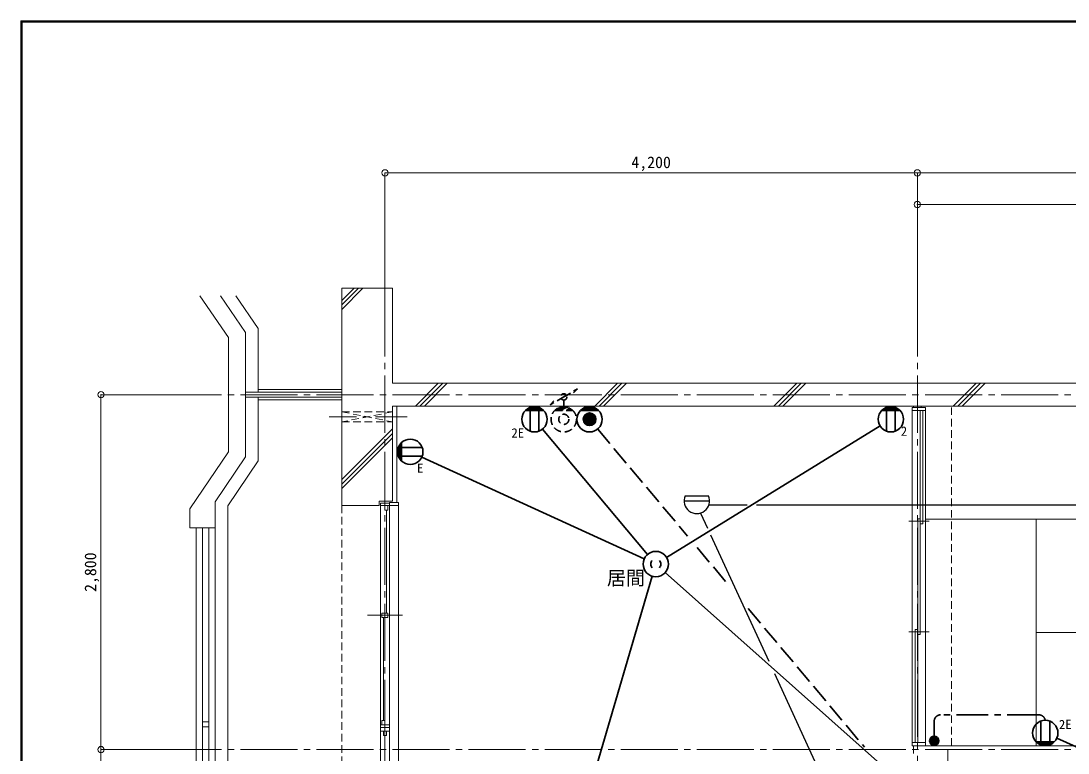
# Model space of a CAD drawing. Units: millimetres at full size, sheet at 1:50. Extents: x -9674 to 9699, y -6794 to 6791.
# Drawn here: x -9674 to -1414, y 1015 to 6791 of the extents above; entities that cross this region are included whole.
import ezdxf
from ezdxf.enums import TextEntityAlignment as Align

# ---------------------------------------------------------------- set-up
doc = ezdxf.new("R2010")
doc.units = ezdxf.units.MM
doc.header["$LTSCALE"] = 50
doc.header["$PDMODE"] = 32
doc.header["$PDSIZE"] = 50
for name, pattern in [('CHAIN1', [8, 5, -1, 1, -1]), ('CHAIN2', [12, 9, -1, 1, -1]), ('DASHED1', [1.8, 1.2, -0.6]), ('DASHED3', [4, 3, -1])]:
    doc.linetypes.add(name, pattern=pattern)
for name, color, linetype, lineweight in [('0-0_図面枠', 7, 'Continuous', 9), ('1-0_芯', 134, 'CHAIN2', 9), ('1-1_躯体', 134, 'Continuous', 9), ('1-2_間仕切', 134, 'Continuous', 9), ('1-3_建具', 134, 'Continuous', 9), ('1-4_仕上げ', 134, 'Continuous', 9), ('1-6_ﾊﾞﾙｺﾆｰ・階段', 134, 'Continuous', 9), ('1-7_その他', 134, 'DASHED1', 9), ('1-8_ハッチ', 134, 'Continuous', 9), ('1-B_寸法', 134, 'Continuous', 9), ('1-C_梁', 134, 'DASHED1', 9), ('2-0_芯', 2, 'Continuous', 35), ('3-2', 3, 'DASHED1', 35), ('3-3', 1, 'Continuous', 25), ('3-E', 3, 'Continuous', 35)]:
    doc.layers.add(name, color=color, linetype=linetype, lineweight=lineweight)
doc.layers.add('1-A_文字', color=134, linetype='Continuous')
doc.styles.add('ＭＳ ゴシック', font='')
doc.styles.get('ＭＳ ゴシック').set_extended_font_data('MS Gothic')

msp = doc.modelspace()

# ---------------------------------------------------------------- linework, layer by layer
at = {"layer": '0-0_図面枠'}
for p, q in [((-9673.92, 6791.43), (-9673.92, -6793.93)), ((-9672.16, 6789.66), (-9672.16, -6792.16)), ((9697.16, 6789.66), (-9672.16, 6789.66)), ((-9670.4, 6787.9), (-9670.4, -6790.4)), ((9695.4, 6787.9), (-9670.4, 6787.9)), ((-9668.64, -6788.64), (-9668.64, 6786.14)), ((-9668.64, 6786.14), (9693.64, 6786.14)), ((-9666.87, 6784.38), (-9666.87, -6786.88)), ((9691.87, 6784.38), (-9666.87, 6784.38)), ((-9665.11, 6782.61), (-9665.11, -6785.11)), ((9690.11, 6782.61), (-9665.11, 6782.61)), ((9688.35, 6780.85), (-9663.35, 6780.85)), ((-9663.35, 6780.85), (-9663.35, -6783.35))]:
    msp.add_line(p, q, dxfattribs=at)
msp.add_lwpolyline([(9698.92, -6793.93), (9698.92, 6791.43), (-9673.92, 6791.43)], dxfattribs=at)
at = {"layer": '1-0_芯'}
for p, q in [((-6802.71, 4592.91), (-6802.71, -3087.09)), ((-2602.71, 4592.91), (-2602.71, -3087.09)), ((-8542.71, 3842.91), (8067.29, 3842.91)), ((-8542.71, 1042.91), (2697.29, 1042.91)), ((-2362.71, 1042.91), (-2362.71, 132.91))]:
    msp.add_line(p, q, dxfattribs=at)
at = {"layer": '1-1_躯体'}
for p, q in [((-7142.71, 4682.91), (-6742.71, 4682.91)), ((-6742.71, 4682.91), (-6742.71, 3932.91)), ((-6742.71, 3932.91), (5957.29, 3932.91)), ((-6742.71, 3752.91), (-6742.71, 3002.91)), ((-6742.71, 3752.91), (5957.29, 3752.91)), ((-6742.71, 3002.91), (-6847.71, 3002.91)), ((-6847.71, 3002.91), (-6847.71, 2967.91))]:
    msp.add_line(p, q, dxfattribs=at)
msp.add_lwpolyline([(-7142.71, 4682.91), (-7142.71, 2967.91), (-6847.71, 2967.91)], dxfattribs=at)
at = {"layer": '1-2_間仕切'}
for p, q in [((-2632.71, 3752.91), (-2632.71, 3742.91)), ((-2572.71, 3752.91), (-2572.71, 3742.91)), ((-2632.71, 1072.91), (-682.71, 1072.91)), ((-2632.71, 1072.91), (-2632.71, 1012.91))]:
    msp.add_line(p, q, dxfattribs=at)
at = {"layer": '1-3_建具'}
for p, q in [((-2642.71, 3742.91), (-2642.71, 3717.91)), ((-2537.71, 3742.91), (-2642.71, 3742.91)), ((-2642.71, 3717.91), (-2642.71, 1097.91)), ((-2537.71, 3717.91), (-2642.71, 3717.91)), ((-2580.21, 2824.58), (-2580.21, 3717.91)), ((-2560.21, 3717.91), (-2560.21, 2824.58)), ((-2537.71, 3742.91), (-2537.71, 3717.91)), ((-2537.71, 1097.91), (-2537.71, 3717.91)), ((-6837.71, 2987.91), (-6837.71, 2952.91)), ((-6837.71, 2987.91), (-6767.71, 2987.91)), ((-6767.71, 2992.91), (-6767.71, 2967.91)), ((-6695.71, 2992.91), (-6767.71, 2992.91)), ((-6767.71, 2967.91), (-6837.71, 2967.91)), ((-6837.71, 1252.91), (-6837.71, 2952.91)), ((-6802.71, 2932.91), (-6802.71, 2967.91)), ((-6778.71, 2932.91), (-6802.71, 2932.91)), ((-6790.71, 2932.91), (-6790.71, 2120.41)), ((-6778.71, 2932.91), (-6778.71, 2967.91)), ((-6767.71, 2952.91), (-6767.71, 2967.91)), ((-6767.71, 1252.91), (-6767.71, 2952.91)), ((-6695.71, 2967.91), (-6695.71, -1462.09)), ((-2510.21, 2844.58), (-2670.21, 2844.58)), ((-2600.21, 2864.58), (-2600.21, 1951.25)), ((-2600.21, 2864.58), (-2580.21, 2864.58)), ((-2580.21, 1951.25), (-2580.21, 2864.58)), ((-2560.21, 2824.58), (-2580.21, 2824.58)), ((-6941.19, 2102.91), (-6664.23, 2102.91)), ((-6826.71, 2085.41), (-6826.71, 2120.41)), ((-6778.71, 2085.41), (-6826.71, 2085.41)), ((-6814.71, 1272.91), (-6814.71, 2085.41)), ((-6802.71, 2085.41), (-6802.71, 2120.41)), ((-2620.21, 1991.25), (-2600.21, 1991.25)), ((-2620.21, 1097.91), (-2620.21, 1991.25)), ((-2600.21, 1991.25), (-2600.21, 1097.91)), ((-2510.21, 1971.25), (-2670.21, 1971.25)), ((-2600.21, 1951.25), (-2580.21, 1951.25)), ((-6837.71, 1172.91), (-6837.71, 1252.91)), ((-6826.71, 1272.91), (-6802.71, 1272.91)), ((-6826.71, 1272.91), (-6826.71, 1237.91)), ((-6802.71, 1272.91), (-6802.71, 1237.91)), ((-6767.71, 1252.91), (-6767.71, 1172.91)), ((-6767.71, 1237.91), (-6837.71, 1237.91)), ((-6837.71, 1217.91), (-6767.71, 1217.91)), ((-6767.71, 1187.91), (-6837.71, 1187.91)), ((-6837.71, 332.91), (-6837.71, 1172.91)), ((-6814.71, 1152.91), (-6814.71, 1187.91)), ((-6790.71, 1152.91), (-6790.71, 1187.91)), ((-6767.71, 332.91), (-6767.71, 1172.91)), ((-6790.71, 1152.91), (-6814.71, 1152.91)), ((-6802.71, 1152.91), (-6802.71, 352.91)), ((-2642.71, 1097.91), (-2642.71, 1072.91)), ((-2537.71, 1097.91), (-2642.71, 1097.91)), ((-2537.71, 1097.91), (-2537.71, 1072.91)), ((-2537.71, 1072.91), (-2642.71, 1072.91))]:
    msp.add_line(p, q, dxfattribs=at)
for points in [[(-6695.71, 2992.91), (-6695.71, 2967.91), (-6767.71, 2967.91)], [(-6778.71, 2085.41), (-6778.71, 2120.41), (-6826.71, 2120.41)]]:
    msp.add_lwpolyline(points, dxfattribs=at)
at = {"layer": '1-4_仕上げ'}
for p, q in [((-2537.71, 2859.58), (952.29, 2859.58)), ((-1665.21, 1072.91), (-1665.21, 2859.58)), ((-1665.21, 1966.25), (79.79, 1966.25))]:
    msp.add_line(p, q, dxfattribs=at)
at = {"layer": '1-6_ﾊﾞﾙｺﾆｰ・階段'}
for p, q in [((-8262.05, 4623.9), (-8037.71, 4292.91)), ((-8098.96, 4623.9), (-7902.71, 4334.35)), ((-7978.15, 4623.9), (-7802.71, 4365.05)), ((-7902.71, 3351.47), (-7902.71, 4334.35)), ((-7802.71, 4365.05), (-7802.71, 3862.91)), ((-8037.71, 3392.91), (-8037.71, 4292.91)), ((-7142.71, 3882.91), (-7802.71, 3882.91)), ((-7142.71, 3862.91), (-7902.71, 3862.91)), ((-7142.71, 3822.91), (-7902.71, 3822.91)), ((-7802.71, 3822.91), (-7802.71, 3320.78)), ((-7142.71, 3802.91), (-7802.71, 3802.91)), ((-8142.71, 2997.38), (-7902.71, 3351.47)), ((-8042.71, 2966.68), (-7802.71, 3320.78)), ((-8142.71, -307.09), (-8142.71, 2997.38)), ((-8042.71, -2297.09), (-8042.71, 2966.68)), ((-8342.71, 2792.91), (-8142.71, 2792.91)), ((-8292.71, -2959.72), (-8292.71, 2792.91)), ((-8242.71, -2959.72), (-8242.71, 2792.91)), ((-8192.71, -2959.72), (-8192.71, 2792.91)), ((-8242.71, 1262.91), (-8192.71, 1262.91)), ((-8242.71, 1222.91), (-8192.71, 1222.91))]:
    msp.add_line(p, q, dxfattribs=at)
msp.add_lwpolyline([(-8342.71, 2792.91), (-8342.71, 2942.91), (-8037.71, 3392.91)], dxfattribs=at)
at = {"layer": '1-7_その他', "linetype": 'CHAIN1'}
msp.add_line((-6627.71, 3667.91), (-7242.71, 3667.91), dxfattribs=at)
at = {"layer": '1-7_その他'}
for p, q in [((-7142.71, 3707.91), (-6742.71, 3707.91)), ((-7142.71, 3707.91), (-6742.71, 3627.91)), ((-6742.71, 3707.91), (-7142.71, 3627.91)), ((-7142.71, 3627.91), (-6742.71, 3627.91))]:
    msp.add_line(p, q, dxfattribs=at)
at = {"layer": '1-8_ハッチ'}
for p, q in [((-7142.71, 4516.08), (-6975.88, 4682.91)), ((-7142.71, 4551.44), (-7011.24, 4682.91)), ((-7142.71, 4586.79), (-7046.59, 4682.91)), ((-6562.38, 3752.91), (-6382.38, 3932.91)), ((-6527.02, 3752.91), (-6347.02, 3932.91)), ((-6491.67, 3752.91), (-6311.67, 3932.91)), ((-5148.17, 3752.91), (-4968.17, 3932.91)), ((-5112.81, 3752.91), (-4932.81, 3932.91)), ((-5077.45, 3752.91), (-4897.45, 3932.91)), ((-3733.95, 3752.91), (-3553.95, 3932.91)), ((-3698.6, 3752.91), (-3518.6, 3932.91)), ((-3663.24, 3752.91), (-3483.24, 3932.91)), ((-2319.74, 3752.91), (-2139.74, 3932.91)), ((-2284.38, 3752.91), (-2104.38, 3932.91)), ((-2249.03, 3752.91), (-2069.03, 3932.91)), ((-6707.71, 3752.91), (-6707.71, 2992.91)), ((-7142.71, 3172.58), (-6742.71, 3572.58)), ((-7142.71, 3137.22), (-6742.71, 3537.22)), ((-7142.71, 3101.87), (-6742.71, 3501.87))]:
    msp.add_line(p, q, dxfattribs=at)
at = {"layer": '1-B_寸法'}
for p, q in [((-6802.71, 5592.91), (-6802.71, 4592.91)), ((-6802.71, 5592.91), (-2602.71, 5592.91)), ((-2602.71, 5592.91), (-2602.71, 4592.91)), ((-2602.71, 5592.91), (1897.29, 5592.91)), ((-2602.71, 5342.91), (997.29, 5342.91)), ((-9042.71, 3842.91), (-9042.71, 1042.91)), ((-9042.71, 3842.91), (-8542.71, 3842.91)), ((-9042.71, 1042.91), (-9042.71, 132.91)), ((-9042.71, 1042.91), (-8542.71, 1042.91))]:
    msp.add_line(p, q, dxfattribs=at)
for p in [(-6802.71, 5592.91), (-2602.71, 5592.91), (-2602.71, 5342.91), (-9042.71, 3842.91), (-9042.71, 1042.91)]:
    msp.add_point(p, dxfattribs=at)
at = {"layer": '1-C_梁'}
for p, q in [((-2332.71, 1072.91), (-2332.71, 3752.91)), ((-7142.71, 2967.91), (-7142.71, -1462.09))]:
    msp.add_line(p, q, dxfattribs=at)
at = {"layer": '2-0_芯'}
for p, q in [((-5551.47, 3718.57), (-5694.3, 3718.57)), ((-5554.55, 3721.57), (-5691.23, 3721.57)), ((-5561.58, 3727.57), (-5684.2, 3727.57)), ((-5570.21, 3733.57), (-5675.57, 3733.57)), ((-5581.42, 3739.57), (-5664.35, 3739.57)), ((-5657.89, 3554.86), (-5657.89, 3742.25)), ((-5598.57, 3745.57), (-5647.21, 3745.57)), ((-5587.89, 3554.86), (-5587.89, 3742.25)), ((-2883.35, 3718.89), (-2740.52, 3718.89)), ((-2880.28, 3721.89), (-2743.59, 3721.89)), ((-2873.24, 3727.89), (-2750.62, 3727.89)), ((-2864.61, 3733.89), (-2759.25, 3733.89)), ((-2853.4, 3739.89), (-2770.47, 3739.89)), ((-2846.93, 3742.57), (-2846.93, 3555.17)), ((-2836.25, 3745.89), (-2787.61, 3745.89)), ((-2776.93, 3742.57), (-2776.93, 3555.17)), ((-5558.66, 3571.88), (-4730.45, 2583.18)), ((-2897.09, 3596.41), (-4581.11, 2558.98)), ((-6699.77, 3416.6), (-6699.77, 3367.96)), ((-6696.45, 3427.28), (-6509.06, 3427.28)), ((-6693.77, 3433.74), (-6693.77, 3350.81)), ((-6687.77, 3444.96), (-6687.77, 3339.6)), ((-6681.77, 3453.59), (-6681.77, 3330.97)), ((-6675.77, 3460.62), (-6675.77, 3323.94)), ((-6672.77, 3463.69), (-6672.77, 3320.86)), ((-6696.45, 3357.28), (-6509.06, 3357.28)), ((-4757.18, 2548.12), (-6511.8, 3350.68)), ((-4694.41, 2410.58), (-5594.45, -655.49)), ((-4591.56, 2440.03), (-2582.16, 650.95)), ((-1629.16, 1080.1), (-1629.16, 1267.49)), ((-1559.16, 1080.1), (-1559.16, 1267.49)), ((-2498.8, 1133.62), (-2498.8, 1090.41)), ((-2489.2, 1142.47), (-2489.2, 1081.56)), ((-2479.59, 1146.72), (-2479.59, 1077.31)), ((-2469.99, 1148.02), (-2469.99, 1076.01)), ((-2460.39, 1146.72), (-2460.39, 1077.31)), ((-2450.79, 1142.47), (-2450.79, 1081.56)), ((-2441.19, 1133.62), (-2441.19, 1090.41)), ((-1522.75, 1103.78), (-1665.58, 1103.78)), ((-1525.82, 1100.78), (-1662.5, 1100.78)), ((-1532.85, 1094.78), (-1655.47, 1094.78)), ((-1541.48, 1088.78), (-1646.84, 1088.78)), ((-1552.7, 1082.78), (-1635.63, 1082.78)), ((-1569.84, 1076.78), (-1618.48, 1076.78)), ((-1503.01, 1132.62), (-431.39, 648.53))]:
    msp.add_line(p, q, dxfattribs=at)
at = {"layer": '2-0_芯', "linetype": 'CHAIN1'}
for p, q in [((-2469.99, 1266.84), (-2469.99, 1148.02)), ((-1644.16, 1316.84), (-2419.99, 1316.84))]:
    msp.add_line(p, q, dxfattribs=at)
at = {"layer": '2-0_芯'}
for centre, radius in [((-5622.89, 3648.55), 100.02), ((-2811.93, 3648.87), 100.02), ((-6602.75, 3392.28), 100.02), ((-4666.24, 2506.53), 100), ((-1594.16, 1173.8), 100.02), ((-2469.99, 1112.02), 36.01)]:
    msp.add_circle(centre, radius, dxfattribs=at)
for centre, start, end in [((-4666.16, 2506.53), 134.60828, 225.39175), ((-4666.32, 2506.53), 314.60828, 45.39175)]:
    msp.add_arc(centre, 40.08, start, end, dxfattribs=at)
at = {"layer": '2-0_芯', "linetype": 'CHAIN1'}
for centre, start, end in [((-2419.99, 1266.84), 90, 180), ((-1644.16, 1266.84), 8.01438, 90)]:
    msp.add_arc(centre, 50, start, end, dxfattribs=at)
at = {"layer": '3-2'}
for p, q in [((-5392.03, 3825.5), (-5283.77, 3888)), ((-5283.77, 3888), (-5314.67, 3857.1)), ((-5392.03, 3825.5), (-5500.28, 3763)), ((-5392.03, 3748.55), (-5392.03, 3800.5)), ((-5500.28, 3763), (-5469.38, 3793.9)), ((-5463.44, 3718.55), (-5320.61, 3718.55)), ((-5457.02, 3724.55), (-5327.03, 3724.55)), ((-5449.26, 3730.55), (-5334.79, 3730.55)), ((-5439.52, 3736.55), (-5344.53, 3736.55)), ((-5426.14, 3742.55), (-5357.91, 3742.55))]:
    msp.add_line(p, q, dxfattribs=at)
for centre, radius in [((-5392.03, 3825.5), 25), ((-5392.03, 3648.55), 100), ((-5392.03, 3648.55), 40)]:
    msp.add_circle(centre, radius, dxfattribs=at)
at = {"layer": '3-3'}
for p, q in [((-4443.19, 3004.28), (-4243.15, 3004.28)), ((-4434.85, 3044.29), (-4251.48, 3044.29)), ((-4247.75, 2974.28), (-3945.11, 2974.28)), ((-3871.76, 2974.28), (-522.03, 2974.28)), ((-4313.08, 2908.89), (-4257.71, 2788.55)), ((-4234.64, 2738.41), (-3775.64, 1740.84)), ((-3730.06, 1641.79), (-2853.73, -262.77))]:
    msp.add_line(p, q, dxfattribs=at)
msp.add_arc((-4343.17, 3004.29), 100.03, 156.4305, 23.56947, dxfattribs=at)
at = {"layer": '3-E'}
for p, q in [((-5260.33, 3718.55), (-5117.5, 3718.55)), ((-5253.91, 3724.55), (-5123.92, 3724.55)), ((-5246.15, 3730.55), (-5131.68, 3730.55)), ((-5236.41, 3736.55), (-5141.42, 3736.55)), ((-5223.03, 3742.55), (-5154.8, 3742.55)), ((-5233.92, 3626.76), (-5233.92, 3670.35)), ((-5228.92, 3618.55), (-5228.92, 3678.55)), ((-5223.92, 3612.84), (-5223.92, 3684.26)), ((-5218.92, 3608.55), (-5218.92, 3688.55)), ((-5213.92, 3605.25), (-5213.92, 3691.85)), ((-5208.92, 3602.73), (-5208.92, 3694.38)), ((-5203.92, 3600.85), (-5203.92, 3696.25)), ((-5198.92, 3599.56), (-5198.92, 3697.54)), ((-5193.92, 3598.8), (-5193.92, 3698.3)), ((-5188.92, 3598.55), (-5188.92, 3698.55)), ((-5183.92, 3598.8), (-5183.92, 3698.3)), ((-5178.92, 3599.56), (-5178.92, 3697.54)), ((-5173.92, 3600.85), (-5173.92, 3696.25)), ((-5168.92, 3602.73), (-5168.92, 3694.38)), ((-5163.92, 3605.25), (-5163.92, 3691.85)), ((-5158.92, 3608.55), (-5158.92, 3688.55)), ((-5153.92, 3612.84), (-5153.92, 3684.26)), ((-5148.92, 3618.55), (-5148.92, 3678.55)), ((-5143.92, 3626.76), (-5143.92, 3670.35))]:
    msp.add_line(p, q, dxfattribs=at)
at = {"layer": '3-E', "linetype": 'DASHED3'}
for p, q in [((-5124.65, 3571.93), (-4415.18, 2726.01)), ((-4340.62, 2637.11), (-4094.88, 2344.1)), ((-3936.49, 2155.25), (-3018.69, 1060.94))]:
    msp.add_line(p, q, dxfattribs=at)
at = {"layer": '3-E'}
for radius in [100, 50]:
    msp.add_circle((-5188.92, 3648.55), radius, dxfattribs=at)

# ---------------------------------------------------------------- texts
at = {"layer": '1-A_文字', "style": 'ＭＳ ゴシック'}
msp.add_text('居間', height=110, dxfattribs=at).set_placement((-5051.81, 2308.41), align=Align.BOTTOM_LEFT)
at = {"layer": '1-B_寸法', "style": 'ＭＳ ゴシック'}
msp.add_text('4,200', height=91.64, dxfattribs=at).set_placement((-4858.96, 5602.91), align=Align.BOTTOM_LEFT)
msp.add_text('2,800', height=91.64, rotation=90, dxfattribs=at).set_placement((-9052.71, 2286.66), align=Align.BOTTOM_LEFT)
at = {"layer": '2-0_芯', "color": 7, "style": 'ＭＳ ゴシック'}
for s, p in [('2E', (-5804.95, 3482.75)), ('2', (-2733.11, 3496.33)), ('E', (-6549.44, 3204.57)), ('2E', (-1486.22, 1182.57))]:
    msp.add_text(s, height=73.31, dxfattribs=at).set_placement(p, align=Align.BOTTOM_LEFT)

doc.saveas('drawing.dxf')
